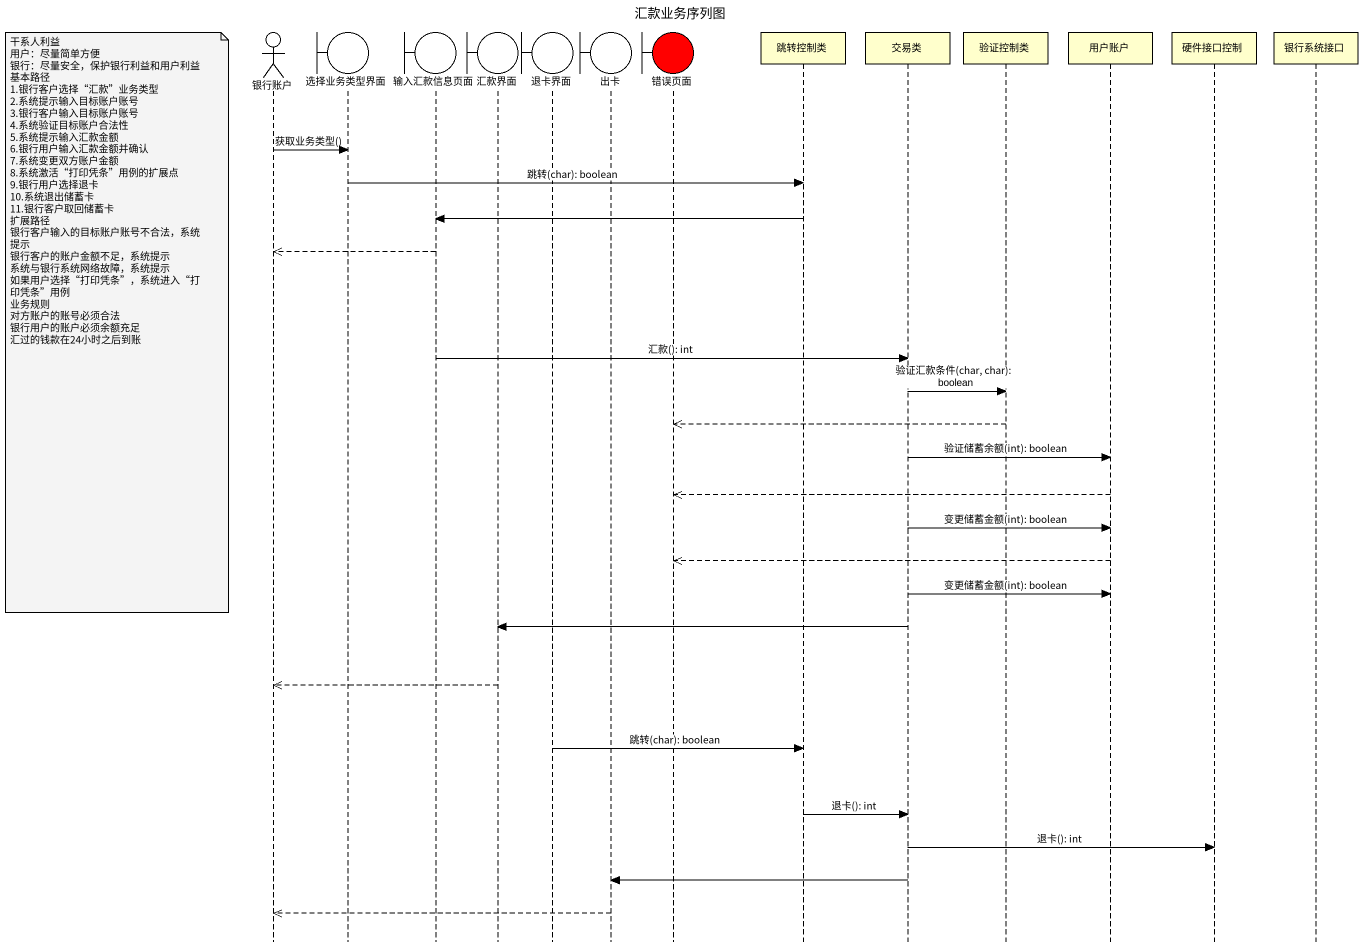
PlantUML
@startuml
title 汇款业务序列图
hide footbox
actor 银行账户
boundary 选择业务类型界面
boundary 输入汇款信息页面
boundary 汇款界面
boundary 退卡界面
boundary 出卡
boundary 错误页面 #FF0000
participant 跳转控制类
participant 交易类
participant 验证控制类
participant 用户账户
participant 硬件接口控制
participant 银行系统接口

银行账户 -> 选择业务类型界面 : 获取业务类型()
选择业务类型界面 -> 跳转控制类 : 跳转(char): boolean
跳转控制类 -> 输入汇款信息页面
输入汇款信息页面 -->> 银行账户
note left of 银行账户
  干系人利益
  用户：尽量简单方便
  银行：尽量安全，保护银行利益和用户利益
  基本路径
  1.银行客户选择“汇款”业务类型
  2.系统提示输入目标账户账号
  3.银行客户输入目标账户账号
  4.系统验证目标账户合法性
  5.系统提示输入汇款金额
  6.银行用户输入汇款金额并确认
  7.系统变更双方账户金额
  8.系统激活“打印凭条”用例的扩展点
  9.银行用户选择退卡
  10.系统退出储蓄卡
  11.银行客户取回储蓄卡
  扩展路径
  银行客户输入的目标账户账号不合法，系统提示
  银行客户的账户金额不足，系统提示
  系统与银行系统网络故障，系统提示
  如果用户选择“打印凭条”，系统进入“打印凭条”用例
  业务规则
  对方账户的账号必须合法
  银行用户的账户必须余额充足
  汇过的钱款在24小时之后到账
end note
输入汇款信息页面 -> 交易类 : 汇款(): int
交易类 -> 验证控制类 : 验证汇款条件(char, char): boolean
验证控制类 -->> 错误页面
交易类 -> 用户账户 : 验证储蓄余额(int): boolean
用户账户 -->> 错误页面
交易类 -> 用户账户 : 变更储蓄金额(int): boolean
用户账户 -->> 错误页面
交易类 -> 用户账户 : 变更储蓄金额(int): boolean
交易类 -> 汇款界面
汇款界面 -->> 银行账户
退卡界面 -> 跳转控制类 : 跳转(char): boolean
跳转控制类 -> 交易类 : 退卡(): int
交易类 -> 硬件接口控制 : 退卡(): int
交易类 -> 出卡
出卡 -->> 银行账户
@enduml
